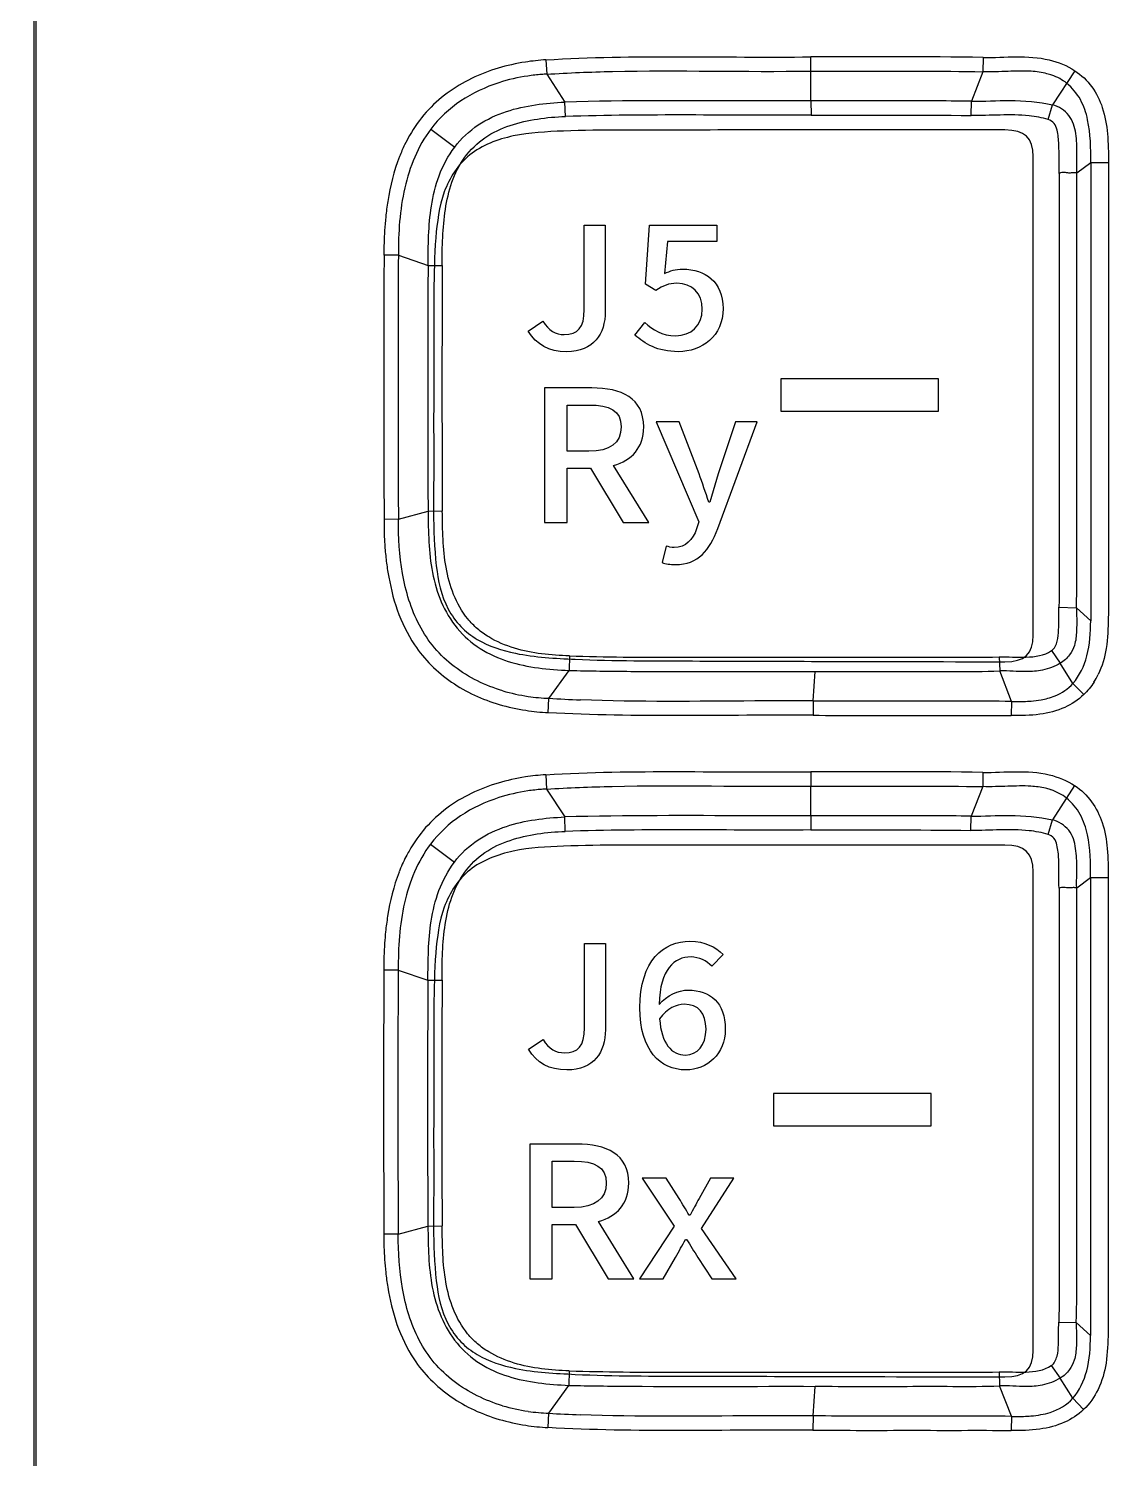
# Model space of a CAD drawing. Header units: millimetres. Extents: x 4086 to 8300, y 123 to 1549.
# Drawn here: x 6981.93 to 7001.1, y 995.59 to 1020.78 of the extents above; entities that cross this region are included whole.
import ezdxf

# ---------------------------------------------------------------- set-up
doc = ezdxf.new("R2010")
doc.units = ezdxf.units.MM
for name, color, linetype in [('00_COMPONENTS', 7, 'Continuous'), ('layer 1', 7, 'Continuous'), ('layer 4', 7, 'Continuous')]:
    doc.layers.add(name, color=color, linetype=linetype)

msp = doc.modelspace()

# ---------------------------------------------------------------- linework, layer by layer
at = {"layer": '00_COMPONENTS', "color": 7, "linetype": 'Continuous'}
msp.add_line((6982.034, 961.612), (6982.034, 1106.465), dxfattribs=at)
at = {"layer": '00_COMPONENTS', "linetype": 'Continuous'}
for p, q in [((6995.715, 1020.029), (6995.714, 1020.28)), ((6991.046, 1020.228), (6991.061, 1019.975)), ((6995.715, 1019.506), (6995.715, 1020.029)), ((6998.748, 1020.27), (6998.744, 1020.019)), ((7000.363, 1020.036), (6999.972, 1019.434)), ((6991.061, 1019.975), (6991.381, 1019.485)), ((6998.744, 1020.018), (6998.54, 1019.498)), ((6991.389, 1019.229), (6991.381, 1019.485)), ((6995.715, 1019.506), (6995.716, 1019.255)), ((6998.536, 1019.247), (6998.54, 1019.498)), ((6999.894, 1019.176), (6999.972, 1019.434)), ((6989.017, 1019.007), (6989.439, 1018.69)), ((7000.399, 1018.237), (7000.644, 1018.42)), ((7000.644, 1018.42), (7000.724, 1018.42)), ((7000.724, 1018.42), (7000.955, 1018.42)), ((6988.447, 1016.786), (6988.195, 1016.787)), ((6988.447, 1016.786), (6988.969, 1016.607)), ((6988.969, 1016.607), (6989.221, 1016.606)), ((6988.448, 1012.133), (6988.97, 1012.277)), ((6988.97, 1012.277), (6989.221, 1012.279)), ((6988.448, 1012.133), (6988.196, 1012.131)), ((7000.083, 1010.583), (7000.391, 1010.574)), ((7000.642, 1010.345), (7000.391, 1010.574)), ((6991.461, 1009.725), (6991.453, 1009.469)), ((6999.033, 1009.707), (6999.04, 1009.46)), ((6999.951, 1009.818), (7000.106, 1009.597)), ((6991.1, 1008.978), (6991.453, 1009.469)), ((6995.754, 1008.932), (6995.789, 1009.452)), ((6999.248, 1008.924), (6999.04, 1009.46)), ((7000.33, 1009.241), (7000.106, 1009.597)), ((7000.519, 1009.043), (7000.33, 1009.241)), ((6991.085, 1008.725), (6991.1, 1008.978)), ((6995.754, 1008.932), (6995.752, 1008.68)), ((6999.248, 1008.924), (6999.244, 1008.674)), ((6995.712, 1007.684), (6995.713, 1007.433)), ((6991.043, 1007.632), (6991.059, 1007.379)), ((6995.713, 1006.91), (6995.713, 1007.433)), ((6998.745, 1007.674), (6998.741, 1007.423)), ((7000.36, 1007.44), (6999.969, 1006.838)), ((6991.059, 1007.379), (6991.378, 1006.889)), ((6998.741, 1007.422), (6998.537, 1006.902)), ((6991.386, 1006.633), (6991.378, 1006.889)), ((6995.713, 1006.91), (6995.713, 1006.659)), ((6998.533, 1006.651), (6998.537, 1006.902)), ((6999.891, 1006.58), (6999.969, 1006.838)), ((6989.014, 1006.411), (6989.436, 1006.094)), ((7000.397, 1005.64), (7000.641, 1005.824)), ((7000.641, 1005.824), (7000.724, 1005.824)), ((7000.724, 1005.824), (7000.952, 1005.824)), ((6988.444, 1004.19), (6988.193, 1004.191)), ((6988.444, 1004.19), (6988.967, 1004.011)), ((6988.967, 1004.011), (6989.218, 1004.01)), ((6988.445, 999.536), (6988.967, 999.681)), ((6988.967, 999.681), (6989.218, 999.682)), ((6988.445, 999.536), (6988.193, 999.535)), ((7000.08, 997.987), (7000.388, 997.978)), ((7000.639, 997.749), (7000.388, 997.978)), ((6991.458, 997.129), (6991.451, 996.873)), ((6999.03, 997.111), (6999.037, 996.864)), ((6999.948, 997.222), (7000.104, 997.001)), ((6991.097, 996.382), (6991.451, 996.873)), ((6995.751, 996.336), (6995.786, 996.856)), ((6999.245, 996.328), (6999.037, 996.864)), ((7000.327, 996.645), (7000.104, 997.001)), ((7000.516, 996.447), (7000.327, 996.645)), ((6991.083, 996.129), (6991.097, 996.382)), ((6995.751, 996.336), (6995.75, 996.084)), ((6999.245, 996.328), (6999.241, 996.078))]:
    msp.add_line(p, q, dxfattribs=at)
for centre, radius, start, end in [((6991.313, 1016.129), 4.108, 93.7215, 98.8031), ((6991.219, 1016.606), 3.373, 94.1967, 98.3757), ((6991.224, 1016.545), 3.434, 92.7078, 94.2059), ((6990.997, 1017.544), 2.713, 150.1089, 154.0579), ((6991.144, 1017.473), 2.876, 154.0638, 158.5515), ((6993.431, 1016.916), 5.235, 171.007, 174.0368), ((6993.757, 1016.882), 5.563, 174.0332, 176.5094), ((6994.237, 1016.855), 6.044, 176.5354, 180.6434), ((7416.809, 1014.534), 428.62, 179.69884, 180.32125), ((7423.764, 1014.55), 435.323, 179.70571, 180.31819), ((7386.154, 1014.453), 397.19, 179.68934, 180.31393), ((7393.048, 1014.472), 403.833, 179.69729, 180.31123), ((6994.095, 1012.084), 5.901, 179.5462, 183.4714), ((6993.63, 1012.058), 5.436, 183.4896, 186.3241), ((6993.304, 1012.022), 5.108, 186.3251, 189.2657), ((6999.588, 1009.97), 1.317, 327.5891, 334.1503), ((6991.198, 1012.187), 3.208, 253.5078, 261.6583), ((6991.238, 1012.451), 3.475, 261.63, 267.7143), ((6992.629, 1034.25), 25.318, 266.5363, 267.7934), ((6991.327, 1012.923), 4.204, 261.3088, 266.7089), ((6991.31, 1003.531), 4.11, 93.7222, 98.7615), ((6991.216, 1004.009), 3.374, 94.1933, 98.3263), ((6991.221, 1003.949), 3.434, 92.7078, 94.2022), ((6999.609, 1006.363), 1.057, 71.4125, 72.3779), ((6991.125, 1004.884), 2.859, 152.8899, 158.7808), ((6990.979, 1004.957), 2.695, 150.4178, 152.8546), ((6993.428, 1004.32), 5.235, 171.007, 174.0342), ((6994.203, 1004.259), 6.013, 176.1261, 180.6508), ((6993.726, 1004.288), 5.535, 174.0268, 176.0887), ((7416.806, 1001.938), 428.62, 179.69884, 180.32125), ((7423.761, 1001.954), 435.323, 179.70571, 180.31819), ((7386.151, 1001.857), 397.19, 179.68934, 180.31393), ((7393.045, 1001.876), 403.833, 179.69729, 180.31123), ((6994.061, 999.488), 5.87, 179.5386, 183.8685), ((6993.601, 999.459), 5.41, 183.8977, 186.3307), ((6993.302, 999.426), 5.109, 186.3276, 189.2629), ((6991.195, 999.592), 3.209, 253.5078, 261.7079), ((6991.236, 999.855), 3.476, 261.6784, 267.7138), ((6992.626, 1021.649), 25.313, 266.5362, 267.7909), ((6991.324, 1000.328), 4.206, 261.3496, 266.709)]:
    msp.add_arc(centre, radius, start, end, dxfattribs=at)
at = {"layer": '00_COMPONENTS', "color": 7, "linetype": 'Continuous'}
msp.add_open_spline([(6896.534, 959.912), (6900.632, 959.912), (6908.829, 959.912), (6921.124, 959.912), (6933.42, 959.912), (6945.715, 959.912), (6958.011, 959.912), (6968.257, 959.912), (6976.454, 959.912), (6982.602, 959.912), (6988.75, 959.912), (6994.896, 959.911), (7001.047, 959.916), (7006.169, 959.924), (7010.262, 959.995), (7013.33, 960.166), (7016.373, 960.607), (7019.316, 961.625), (7021.287, 963.36), (7022.38, 965.093), (7023.177, 966.989), (7023.749, 969.501), (7024.017, 972.564), (7024.091, 975.633), (7024.124, 978.706), (7024.148, 981.781), (7024.163, 985.884), (7024.163, 991.009), (7024.163, 999.205), (7024.163, 1009.448), (7024.163, 1021.743), (7024.163, 1034.038), (7024.163, 1046.334), (7024.163, 1058.629), (7024.163, 1068.871), (7024.163, 1077.069), (7024.163, 1082.195), (7024.148, 1086.298), (7024.123, 1089.37), (7024.091, 1092.442), (7024.016, 1095.513), (7023.749, 1098.58), (7023.065, 1101.589), (7021.682, 1104.381), (7019.314, 1106.445), (7016.387, 1107.468), (7013.342, 1107.911), (7010.265, 1108.082), (7006.166, 1108.153), (7001.045, 1108.16), (6994.897, 1108.165), (6988.75, 1108.164), (6982.602, 1108.165), (6976.454, 1108.165), (6968.257, 1108.165), (6958.011, 1108.165), (6945.715, 1108.165), (6933.42, 1108.165), (6921.124, 1108.165), (6908.829, 1108.165), (6900.632, 1108.165), (6896.534, 1108.165)], degree=3, knots=[0, 0, 0, 0, 0.031258, 0.062515, 0.093773, 0.12503, 0.156288, 0.187546, 0.203174, 0.218804, 0.234431, 0.250064, 0.265681, 0.281339, 0.289127, 0.296905, 0.304752, 0.31255, 0.3203, 0.3242, 0.328112, 0.335929, 0.343723, 0.351535, 0.359344, 0.367155, 0.374992, 0.390635, 0.406242, 0.437497, 0.468755, 0.500012, 0.53127, 0.562527, 0.593784, 0.609382, 0.625053, 0.632872, 0.640675, 0.648485, 0.656303, 0.664103, 0.671927, 0.679731, 0.68745, 0.6952, 0.703045, 0.71088, 0.718683, 0.734311, 0.749937, 0.765568, 0.781197, 0.796825, 0.812455, 0.843712, 0.87497, 0.906227, 0.937485, 0.968742, 1, 1, 1, 1], dxfattribs=at)
at = {"layer": '00_COMPONENTS', "linetype": 'Continuous'}
for points in [[(6991.046, 1020.228), (6992.599, 1020.324), (6994.158, 1020.262), (6995.714, 1020.28)], [(6998.748, 1020.27), (6997.737, 1020.289), (6996.726, 1020.277), (6995.714, 1020.28)], [(6990.684, 1020.188), (6990.522, 1020.163), (6990.362, 1020.128), (6990.205, 1020.081)], [(6999.911, 1020.227), (7000.07, 1020.189), (7000.227, 1020.127), (7000.363, 1020.036)], [(6990.727, 1019.943), (6990.554, 1019.917), (6990.383, 1019.878), (6990.216, 1019.824)], [(7000.219, 1019.815), (7000.143, 1019.877), (7000.053, 1019.924), (6999.96, 1019.957)], [(6995.716, 1019.255), (6994.274, 1019.245), (6992.831, 1019.277), (6991.389, 1019.229)], [(7000.847, 1019.386), (7000.896, 1019.237), (7000.923, 1019.082), (7000.937, 1018.926)], [(6995.716, 1019.255), (6996.656, 1019.252), (6997.596, 1019.261), (6998.536, 1019.247)], [(7000.937, 1018.926), (7000.953, 1018.758), (7000.955, 1018.589), (7000.955, 1018.42)], [(6988.467, 1018.525), (6988.367, 1018.271), (6988.302, 1018.003), (6988.26, 1017.734)], [(7000.914, 1009.858), (7000.889, 1009.699), (7000.844, 1009.541), (7000.774, 1009.396)], [(7000.701, 1009.264), (7000.649, 1009.183), (7000.588, 1009.108), (7000.519, 1009.043)], [(6999.592, 1008.93), (6999.651, 1008.935), (6999.709, 1008.942), (6999.768, 1008.953)], [(6999.768, 1008.953), (6999.807, 1008.96), (6999.847, 1008.969), (6999.886, 1008.979)], [(7000.519, 1009.043), (7000.423, 1008.949), (7000.306, 1008.874), (7000.184, 1008.819)], [(6990.224, 1008.87), (6990.377, 1008.825), (6990.534, 1008.791), (6990.691, 1008.767)], [(6995.752, 1008.68), (6994.197, 1008.691), (6992.639, 1008.637), (6991.085, 1008.725)], [(6999.747, 1008.698), (6999.581, 1008.675), (6999.412, 1008.672), (6999.244, 1008.674)], [(7000.184, 1008.819), (7000.046, 1008.757), (6999.897, 1008.718), (6999.747, 1008.698)], [(6991.043, 1007.632), (6992.596, 1007.728), (6994.155, 1007.666), (6995.712, 1007.684)], [(6998.745, 1007.674), (6997.734, 1007.693), (6996.723, 1007.681), (6995.712, 1007.684)], [(6990.684, 1007.593), (6990.521, 1007.568), (6990.36, 1007.532), (6990.202, 1007.485)], [(6999.909, 1007.631), (7000.068, 1007.593), (7000.224, 1007.531), (7000.36, 1007.44)], [(6990.727, 1007.347), (6990.553, 1007.322), (6990.381, 1007.282), (6990.214, 1007.228)], [(7000.217, 1007.219), (7000.137, 1007.283), (7000.043, 1007.332), (6999.946, 1007.365)], [(6995.713, 1006.659), (6994.271, 1006.649), (6992.828, 1006.681), (6991.386, 1006.633)], [(7000.844, 1006.79), (7000.893, 1006.641), (7000.92, 1006.486), (7000.934, 1006.33)], [(6995.713, 1006.659), (6996.653, 1006.656), (6997.593, 1006.665), (6998.533, 1006.651)], [(7000.934, 1006.33), (7000.95, 1006.162), (7000.952, 1005.993), (7000.952, 1005.824)], [(6988.46, 1005.918), (6988.363, 1005.668), (6988.299, 1005.404), (6988.257, 1005.138)], [(7000.912, 997.267), (7000.887, 997.107), (7000.843, 996.947), (7000.772, 996.801)], [(7000.772, 996.801), (7000.708, 996.67), (7000.622, 996.546), (7000.516, 996.447)], [(6999.589, 996.334), (6999.648, 996.339), (6999.707, 996.346), (6999.765, 996.357)], [(7000.516, 996.447), (7000.42, 996.353), (7000.304, 996.278), (7000.181, 996.223)], [(6990.221, 996.274), (6990.375, 996.229), (6990.533, 996.195), (6990.691, 996.17)], [(6995.75, 996.084), (6994.194, 996.095), (6992.636, 996.041), (6991.083, 996.129)], [(6999.744, 996.102), (6999.578, 996.079), (6999.409, 996.076), (6999.241, 996.078)], [(7000.181, 996.223), (7000.043, 996.161), (6999.894, 996.122), (6999.744, 996.102)]]:
    msp.add_open_spline(points, degree=3, dxfattribs=at)
for points, knots in [([(6998.748, 1020.27), (6998.943, 1020.266), (6999.33, 1020.294), (6999.723, 1020.272), (6999.911, 1020.227)], [0, 0, 0, 0, 0.500584, 1, 1, 1, 1]), ([(6990.205, 1020.081), (6989.886, 1019.986), (6989.422, 1019.766), (6988.924, 1019.316), (6988.728, 1019.041), (6988.645, 1018.896)], [0, 0, 0, 0, 0.499025, 0.749597, 1, 1, 1, 1]), ([(6991.061, 1019.975), (6991.446, 1020), (6992.997, 1020.059), (6994.549, 1020.014), (6995.715, 1020.029)], [0, 0, 0, 0, 0.248447, 1, 1, 1, 1]), ([(6995.715, 1020.029), (6995.969, 1020.028), (6996.978, 1020.028), (6997.987, 1020.033), (6998.744, 1020.019)], [0, 0, 0, 0, 0.25072, 1, 1, 1, 1]), ([(6999.592, 1020.026), (6999.458, 1020.034), (6999.174, 1020.024), (6998.892, 1020.014), (6998.744, 1020.019)], [0, 0, 0, 0, 0.476562, 1, 1, 1, 1]), ([(7000.363, 1020.036), (7000.478, 1019.961), (7000.682, 1019.767), (7000.804, 1019.516), (7000.847, 1019.386)], [0, 0, 0, 0, 0.49985, 1, 1, 1, 1]), ([(6990.216, 1019.824), (6989.981, 1019.748), (6989.531, 1019.538), (6989.163, 1019.2), (6989.017, 1019.007)], [0, 0, 0, 0, 0.505578, 1, 1, 1, 1]), ([(6999.96, 1019.957), (6999.931, 1019.967), (6999.811, 1020.003), (6999.687, 1020.02), (6999.592, 1020.026)], [0, 0, 0, 0, 0.242868, 1, 1, 1, 1]), ([(7000.644, 1018.42), (7000.645, 1018.671), (7000.641, 1019.053), (7000.483, 1019.537), (7000.317, 1019.736), (7000.219, 1019.815)], [0, 0, 0, 0, 0.500218, 0.750503, 1, 1, 1, 1]), ([(6989.439, 1018.69), (6989.552, 1018.842), (6989.834, 1019.102), (6990.496, 1019.407), (6991.034, 1019.467), (6991.381, 1019.485)], [0, 0, 0, 0, 0.263502, 0.518565, 1, 1, 1, 1]), ([(6995.715, 1019.506), (6995.356, 1019.504), (6993.911, 1019.505), (6992.465, 1019.514), (6991.381, 1019.485)], [0, 0, 0, 0, 0.249076, 1, 1, 1, 1]), ([(6998.54, 1019.498), (6998.304, 1019.501), (6997.362, 1019.51), (6996.421, 1019.504), (6995.715, 1019.506)], [0, 0, 0, 0, 0.250625, 1, 1, 1, 1]), ([(6999.894, 1019.176), (6999.785, 1019.209), (6999.334, 1019.291), (6998.877, 1019.241), (6998.536, 1019.247)], [0, 0, 0, 0, 0.249366, 1, 1, 1, 1]), ([(6998.54, 1019.498), (6998.766, 1019.497), (6999.243, 1019.528), (6999.725, 1019.489), (6999.972, 1019.434)], [0, 0, 0, 0, 0.472731, 1, 1, 1, 1]), ([(7000.399, 1018.237), (7000.396, 1018.352), (7000.404, 1018.583), (7000.396, 1018.872), (7000.348, 1019.099), (7000.266, 1019.255), (7000.134, 1019.371), (7000.028, 1019.422), (6999.972, 1019.434)], [0, 0, 0, 0, 0.250454, 0.500706, 0.625832, 0.750442, 0.875014, 1, 1, 1, 1]), ([(6989.221, 1016.606), (6989.217, 1016.77), (6989.223, 1017.1), (6989.265, 1017.593), (6989.372, 1018.078), (6989.595, 1018.527), (6989.957, 1018.879), (6990.412, 1019.089), (6990.896, 1019.196), (6991.225, 1019.225), (6991.389, 1019.229)], [0, 0, 0, 0, 0.124958, 0.250014, 0.375073, 0.500065, 0.625051, 0.750069, 0.875036, 1, 1, 1, 1]), ([(7000.089, 1018.228), (7000.085, 1018.312), (7000.085, 1018.483), (7000.086, 1018.695), (7000.073, 1018.866), (7000.053, 1018.991), (7000.012, 1019.116), (6999.934, 1019.164), (6999.894, 1019.176)], [0, 0, 0, 0, 0.250718, 0.501526, 0.626867, 0.752196, 0.87701, 1, 1, 1, 1]), ([(6989.017, 1019.007), (6988.79, 1018.705), (6988.491, 1017.96), (6988.447, 1017.183), (6988.447, 1016.786)], [0, 0, 0, 0, 0.487421, 1, 1, 1, 1]), ([(6988.969, 1016.607), (6988.974, 1016.955), (6988.975, 1017.491), (6989.145, 1018.199), (6989.324, 1018.537), (6989.439, 1018.69)], [0, 0, 0, 0, 0.480767, 0.735916, 1, 1, 1, 1]), ([(7000.644, 1018.42), (7000.644, 1017.073), (7000.643, 1015.051), (7000.645, 1012.693), (7000.642, 1011.349), (7000.646, 1010.678), (7000.643, 1010.345)], [0, 0, 0, 0, 0.500658, 0.750965, 0.876089, 1, 1, 1, 1]), ([(7000.955, 1018.42), (7000.955, 1017.707), (7000.955, 1016.636), (7000.955, 1015.209), (7000.955, 1014.139), (7000.955, 1013.068), (7000.955, 1011.999), (7000.956, 1011.108), (7000.955, 1010.395), (7000.943, 1010.036), (7000.914, 1009.858)], [0, 0, 0, 0, 0.250008, 0.375011, 0.500015, 0.625016, 0.750007, 0.874752, 0.937005, 1, 1, 1, 1]), ([(7000.089, 1018.228), (7000.089, 1017.591), (7000.089, 1016.318), (7000.089, 1014.727), (7000.088, 1013.454), (7000.09, 1012.499), (7000.086, 1011.542), (7000.092, 1010.903), (7000.083, 1010.583)], [0, 0, 0, 0, 0.249789, 0.499569, 0.62448, 0.749392, 0.87438, 1, 1, 1, 1]), ([(7000.399, 1018.237), (7000.378, 1018.236), (7000.332, 1018.243), (7000.257, 1018.226), (7000.176, 1018.25), (7000.115, 1018.242), (7000.089, 1018.228)], [0, 0, 0, 0, 0.203878, 0.447418, 0.716781, 1, 1, 1, 1]), ([(7000.39, 1010.574), (7000.404, 1010.897), (7000.396, 1011.54), (7000.401, 1012.501), (7000.4, 1013.457), (7000.4, 1014.732), (7000.4, 1016.325), (7000.4, 1017.599), (7000.4, 1018.237)], [0, 0, 0, 0, 0.126712, 0.251517, 0.376294, 0.501034, 0.75052, 1, 1, 1, 1]), ([(6988.97, 1012.277), (6988.975, 1011.916), (6988.982, 1011.369), (6989.182, 1010.669), (6989.461, 1010.194), (6989.876, 1009.831), (6990.545, 1009.536), (6991.093, 1009.486), (6991.453, 1009.469)], [0, 0, 0, 0, 0.249901, 0.375058, 0.500182, 0.625207, 0.750409, 1, 1, 1, 1]), ([(6991.461, 1009.725), (6991.297, 1009.731), (6990.97, 1009.752), (6990.486, 1009.846), (6990.105, 1010.006), (6989.837, 1010.197), (6989.607, 1010.435), (6989.4, 1010.8), (6989.233, 1011.446), (6989.224, 1011.947), (6989.221, 1012.279)], [0, 0, 0, 0, 0.124404, 0.248598, 0.372835, 0.434753, 0.497075, 0.622493, 0.748399, 1, 1, 1, 1]), ([(6990.287, 1009.11), (6989.982, 1009.201), (6989.538, 1009.415), (6989.069, 1009.856), (6988.715, 1010.394), (6988.483, 1011.174), (6988.448, 1011.813), (6988.448, 1012.133)], [0, 0, 0, 0, 0.249591, 0.374907, 0.500149, 0.749951, 1, 1, 1, 1]), ([(6988.263, 1011.199), (6988.3, 1010.974), (6988.404, 1010.527), (6988.605, 1010.111), (6988.732, 1009.921)], [0, 0, 0, 0, 0.499867, 1, 1, 1, 1]), ([(6999.951, 1009.818), (7000.006, 1009.853), (7000.066, 1009.988), (7000.084, 1010.248), (7000.079, 1010.45), (7000.083, 1010.583)], [0, 0, 0, 0, 0.24563, 0.496962, 1, 1, 1, 1]), ([(7000.391, 1010.574), (7000.389, 1010.51), (7000.399, 1010.374), (7000.394, 1010.154), (7000.377, 1009.93), (7000.272, 1009.731), (7000.172, 1009.631), (7000.106, 1009.597)], [0, 0, 0, 0, 0.177928, 0.379287, 0.619591, 0.792843, 1, 1, 1, 1]), ([(7000.33, 1009.241), (7000.45, 1009.376), (7000.618, 1009.746), (7000.64, 1010.137), (7000.642, 1010.345)], [0, 0, 0, 0, 0.465646, 1, 1, 1, 1]), ([(6988.732, 1009.921), (6988.903, 1009.664), (6989.355, 1009.218), (6989.927, 1008.958), (6990.224, 1008.87)], [0, 0, 0, 0, 0.499605, 1, 1, 1, 1]), ([(6991.461, 1009.725), (6992.092, 1009.706), (6993.355, 1009.696), (6994.932, 1009.707), (6996.194, 1009.702), (6997.14, 1009.701), (6998.086, 1009.705), (6998.717, 1009.699), (6999.033, 1009.707)], [0, 0, 0, 0, 0.250078, 0.500171, 0.625107, 0.749915, 0.87476, 1, 1, 1, 1]), ([(6999.033, 1009.707), (6999.189, 1009.712), (6999.493, 1009.688), (6999.825, 1009.73), (6999.951, 1009.818)], [0, 0, 0, 0, 0.503424, 1, 1, 1, 1]), ([(6991.453, 1009.469), (6991.816, 1009.461), (6993.261, 1009.442), (6994.706, 1009.455), (6995.789, 1009.452)], [0, 0, 0, 0, 0.250782, 1, 1, 1, 1]), ([(6995.789, 1009.453), (6996.059, 1009.452), (6996.6, 1009.451), (6997.41, 1009.452), (6998.223, 1009.453), (6998.766, 1009.449), (6999.04, 1009.461)], [0, 0, 0, 0, 0.249399, 0.49866, 0.747759, 1, 1, 1, 1]), ([(7000.106, 1009.597), (7000.01, 1009.539), (6999.811, 1009.462), (6999.446, 1009.439), (6999.196, 1009.464), (6999.04, 1009.46)], [0, 0, 0, 0, 0.309637, 0.570341, 1, 1, 1, 1]), ([(6999.886, 1008.979), (6999.929, 1008.991), (7000.093, 1009.045), (7000.246, 1009.144), (7000.33, 1009.241)], [0, 0, 0, 0, 0.262335, 1, 1, 1, 1]), ([(6995.754, 1008.932), (6995.411, 1008.934), (6994.045, 1008.932), (6992.677, 1008.911), (6991.655, 1008.951)], [0, 0, 0, 0, 0.251208, 1, 1, 1, 1]), ([(6999.248, 1008.923), (6998.955, 1008.93), (6998.371, 1008.926), (6997.207, 1008.929), (6996.335, 1008.926), (6995.754, 1008.931)], [0, 0, 0, 0, 0.251387, 0.501241, 1, 1, 1, 1]), ([(6999.248, 1008.924), (6999.277, 1008.923), (6999.392, 1008.921), (6999.506, 1008.923), (6999.592, 1008.93)], [0, 0, 0, 0, 0.255355, 1, 1, 1, 1]), ([(6995.752, 1008.68), (6996.334, 1008.675), (6997.206, 1008.678), (6998.37, 1008.676), (6998.953, 1008.678), (6999.244, 1008.674)], [0, 0, 0, 0, 0.49954, 0.749537, 1, 1, 1, 1]), ([(6998.745, 1007.674), (6998.94, 1007.67), (6999.327, 1007.698), (6999.72, 1007.676), (6999.909, 1007.631)], [0, 0, 0, 0, 0.500584, 1, 1, 1, 1]), ([(6990.202, 1007.485), (6989.881, 1007.389), (6989.413, 1007.167), (6988.913, 1006.712), (6988.718, 1006.434), (6988.635, 1006.287)], [0, 0, 0, 0, 0.499011, 0.749579, 1, 1, 1, 1]), ([(6991.059, 1007.379), (6991.443, 1007.404), (6992.994, 1007.463), (6994.547, 1007.418), (6995.713, 1007.433)], [0, 0, 0, 0, 0.248447, 1, 1, 1, 1]), ([(6995.713, 1007.433), (6995.966, 1007.432), (6996.975, 1007.432), (6997.985, 1007.437), (6998.741, 1007.423)], [0, 0, 0, 0, 0.25072, 1, 1, 1, 1]), ([(6999.589, 1007.43), (6999.455, 1007.438), (6999.171, 1007.428), (6998.889, 1007.418), (6998.741, 1007.423)], [0, 0, 0, 0, 0.476562, 1, 1, 1, 1]), ([(7000.36, 1007.44), (7000.475, 1007.365), (7000.679, 1007.171), (7000.801, 1006.92), (7000.844, 1006.79)], [0, 0, 0, 0, 0.49985, 1, 1, 1, 1]), ([(6990.214, 1007.228), (6989.978, 1007.152), (6989.528, 1006.942), (6989.16, 1006.604), (6989.014, 1006.411)], [0, 0, 0, 0, 0.505578, 1, 1, 1, 1]), ([(6999.929, 1007.37), (6999.902, 1007.379), (6999.791, 1007.409), (6999.676, 1007.424), (6999.589, 1007.43)], [0, 0, 0, 0, 0.243301, 1, 1, 1, 1]), ([(7000.641, 1005.824), (7000.642, 1006.075), (7000.638, 1006.457), (7000.48, 1006.941), (7000.314, 1007.14), (7000.217, 1007.219)], [0, 0, 0, 0, 0.500218, 0.750503, 1, 1, 1, 1]), ([(6989.436, 1006.094), (6989.549, 1006.246), (6989.831, 1006.506), (6990.494, 1006.811), (6991.031, 1006.871), (6991.378, 1006.889)], [0, 0, 0, 0, 0.263502, 0.518565, 1, 1, 1, 1]), ([(6995.713, 1006.91), (6995.353, 1006.908), (6993.908, 1006.909), (6992.462, 1006.918), (6991.378, 1006.889)], [0, 0, 0, 0, 0.249076, 1, 1, 1, 1]), ([(6998.537, 1006.902), (6998.301, 1006.905), (6997.359, 1006.914), (6996.418, 1006.908), (6995.713, 1006.91)], [0, 0, 0, 0, 0.250625, 1, 1, 1, 1]), ([(6999.891, 1006.58), (6999.783, 1006.613), (6999.332, 1006.695), (6998.874, 1006.645), (6998.533, 1006.651)], [0, 0, 0, 0, 0.249366, 1, 1, 1, 1]), ([(6998.537, 1006.902), (6998.763, 1006.901), (6999.24, 1006.932), (6999.722, 1006.893), (6999.969, 1006.838)], [0, 0, 0, 0, 0.472731, 1, 1, 1, 1]), ([(7000.396, 1005.641), (7000.393, 1005.756), (7000.401, 1005.987), (7000.393, 1006.276), (7000.345, 1006.503), (7000.263, 1006.659), (7000.131, 1006.775), (7000.025, 1006.826), (6999.969, 1006.838)], [0, 0, 0, 0, 0.250454, 0.500706, 0.625832, 0.750442, 0.875014, 1, 1, 1, 1]), ([(6989.218, 1004.01), (6989.214, 1004.174), (6989.22, 1004.504), (6989.262, 1004.997), (6989.369, 1005.482), (6989.592, 1005.931), (6989.954, 1006.283), (6990.409, 1006.492), (6990.893, 1006.6), (6991.222, 1006.629), (6991.386, 1006.633)], [0, 0, 0, 0, 0.124958, 0.250014, 0.375073, 0.500065, 0.625051, 0.750069, 0.875036, 1, 1, 1, 1]), ([(7000.086, 1005.631), (7000.082, 1005.716), (7000.082, 1005.887), (7000.083, 1006.099), (7000.071, 1006.27), (7000.05, 1006.395), (7000.009, 1006.52), (6999.931, 1006.568), (6999.891, 1006.58)], [0, 0, 0, 0, 0.250718, 0.501526, 0.626867, 0.752196, 0.87701, 1, 1, 1, 1]), ([(6989.014, 1006.411), (6988.787, 1006.109), (6988.488, 1005.364), (6988.444, 1004.587), (6988.444, 1004.19)], [0, 0, 0, 0, 0.487421, 1, 1, 1, 1]), ([(6988.967, 1004.011), (6988.971, 1004.359), (6988.972, 1004.895), (6989.142, 1005.603), (6989.321, 1005.941), (6989.436, 1006.094)], [0, 0, 0, 0, 0.480767, 0.735916, 1, 1, 1, 1]), ([(7000.641, 1005.824), (7000.641, 1004.477), (7000.64, 1002.455), (7000.642, 1000.097), (7000.639, 998.753), (7000.643, 998.082), (7000.64, 997.749)], [0, 0, 0, 0, 0.500658, 0.750965, 0.876089, 1, 1, 1, 1]), ([(7000.952, 1005.824), (7000.952, 1005.111), (7000.952, 1004.041), (7000.952, 1002.615), (7000.952, 1001.545), (7000.952, 1000.475), (7000.952, 999.406), (7000.953, 998.516), (7000.952, 997.803), (7000.94, 997.444), (7000.912, 997.267)], [0, 0, 0, 0, 0.250009, 0.375013, 0.500017, 0.625018, 0.750009, 0.874756, 0.93701, 1, 1, 1, 1]), ([(7000.086, 1005.631), (7000.086, 1004.995), (7000.086, 1003.722), (7000.086, 1002.131), (7000.086, 1000.858), (7000.087, 999.903), (7000.083, 998.946), (7000.09, 998.307), (7000.08, 997.987)], [0, 0, 0, 0, 0.249789, 0.499569, 0.62448, 0.749392, 0.87438, 1, 1, 1, 1]), ([(7000.397, 1005.641), (7000.375, 1005.64), (7000.329, 1005.647), (7000.254, 1005.63), (7000.173, 1005.654), (7000.112, 1005.645), (7000.086, 1005.631)], [0, 0, 0, 0, 0.203878, 0.447418, 0.716781, 1, 1, 1, 1]), ([(7000.387, 997.978), (7000.401, 998.301), (7000.394, 998.944), (7000.398, 999.905), (7000.397, 1000.861), (7000.397, 1002.136), (7000.397, 1003.729), (7000.397, 1005.003), (7000.397, 1005.641)], [0, 0, 0, 0, 0.126712, 0.251517, 0.376294, 0.501034, 0.75052, 1, 1, 1, 1]), ([(6988.967, 999.681), (6988.972, 999.32), (6988.979, 998.773), (6989.179, 998.073), (6989.458, 997.598), (6989.873, 997.235), (6990.542, 996.94), (6991.09, 996.89), (6991.451, 996.873)], [0, 0, 0, 0, 0.249901, 0.375058, 0.500182, 0.625207, 0.750409, 1, 1, 1, 1]), ([(6991.458, 997.129), (6991.294, 997.135), (6990.967, 997.156), (6990.483, 997.25), (6990.102, 997.41), (6989.834, 997.601), (6989.604, 997.839), (6989.397, 998.204), (6989.23, 998.85), (6989.221, 999.351), (6989.218, 999.682)], [0, 0, 0, 0, 0.124404, 0.248598, 0.372835, 0.434753, 0.497075, 0.622493, 0.748399, 1, 1, 1, 1]), ([(6990.284, 996.514), (6989.979, 996.605), (6989.535, 996.819), (6989.066, 997.26), (6988.712, 997.798), (6988.481, 998.577), (6988.446, 999.217), (6988.445, 999.536)], [0, 0, 0, 0, 0.249592, 0.374907, 0.500149, 0.749951, 1, 1, 1, 1]), ([(6988.26, 998.604), (6988.296, 998.381), (6988.399, 997.939), (6988.596, 997.527), (6988.72, 997.338)], [0, 0, 0, 0, 0.499863, 1, 1, 1, 1]), ([(6999.948, 997.222), (7000.003, 997.257), (7000.063, 997.392), (7000.081, 997.652), (7000.076, 997.854), (7000.08, 997.987)], [0, 0, 0, 0, 0.24563, 0.496962, 1, 1, 1, 1]), ([(7000.388, 997.978), (7000.386, 997.914), (7000.396, 997.778), (7000.391, 997.558), (7000.374, 997.334), (7000.269, 997.135), (7000.169, 997.035), (7000.104, 997.001)], [0, 0, 0, 0, 0.177928, 0.379287, 0.619591, 0.792843, 1, 1, 1, 1]), ([(7000.327, 996.645), (7000.447, 996.78), (7000.616, 997.15), (7000.637, 997.541), (7000.639, 997.749)], [0, 0, 0, 0, 0.465646, 1, 1, 1, 1]), ([(6988.72, 997.338), (6988.891, 997.078), (6989.345, 996.625), (6989.922, 996.363), (6990.221, 996.274)], [0, 0, 0, 0, 0.499589, 1, 1, 1, 1]), ([(6991.458, 997.129), (6992.089, 997.11), (6993.352, 997.1), (6994.929, 997.111), (6996.191, 997.106), (6997.137, 997.105), (6998.083, 997.109), (6998.714, 997.103), (6999.03, 997.111)], [0, 0, 0, 0, 0.250078, 0.500171, 0.625107, 0.749915, 0.87476, 1, 1, 1, 1]), ([(6999.03, 997.111), (6999.187, 997.116), (6999.49, 997.092), (6999.822, 997.134), (6999.948, 997.222)], [0, 0, 0, 0, 0.503424, 1, 1, 1, 1]), ([(6991.451, 996.873), (6991.813, 996.865), (6993.258, 996.846), (6994.703, 996.859), (6995.786, 996.856)], [0, 0, 0, 0, 0.250782, 1, 1, 1, 1]), ([(6995.786, 996.857), (6996.056, 996.856), (6996.597, 996.855), (6997.407, 996.856), (6998.22, 996.857), (6998.764, 996.853), (6999.037, 996.865)], [0, 0, 0, 0, 0.249399, 0.49866, 0.747759, 1, 1, 1, 1]), ([(7000.104, 997.001), (7000.007, 996.943), (6999.809, 996.866), (6999.443, 996.843), (6999.193, 996.868), (6999.037, 996.864)], [0, 0, 0, 0, 0.309637, 0.570341, 1, 1, 1, 1]), ([(6999.765, 996.357), (6999.821, 996.367), (7000.027, 996.416), (7000.225, 996.527), (7000.327, 996.645)], [0, 0, 0, 0, 0.266258, 1, 1, 1, 1]), ([(6995.751, 996.336), (6995.408, 996.338), (6994.041, 996.336), (6992.673, 996.315), (6991.651, 996.355)], [0, 0, 0, 0, 0.251208, 1, 1, 1, 1]), ([(6999.245, 996.327), (6998.952, 996.334), (6998.368, 996.33), (6997.204, 996.333), (6996.332, 996.33), (6995.751, 996.335)], [0, 0, 0, 0, 0.251387, 0.501241, 1, 1, 1, 1]), ([(6999.245, 996.328), (6999.274, 996.327), (6999.389, 996.325), (6999.504, 996.327), (6999.589, 996.334)], [0, 0, 0, 0, 0.255355, 1, 1, 1, 1]), ([(6995.75, 996.084), (6996.331, 996.079), (6997.203, 996.082), (6998.367, 996.08), (6998.95, 996.082), (6999.241, 996.078)], [0, 0, 0, 0, 0.49954, 0.749537, 1, 1, 1, 1])]:
    msp.add_open_spline(points, degree=3, knots=knots, dxfattribs=at)
at = {"layer": 'layer 1', "color": 49}
msp.add_open_spline([(6982.065, 1106.132), (6982.065, 1106.132), (6982.065, 961.632), (6982.065, 961.632), (6982.065, 961.632), (6982.065, 961.632), (6988.219, 961.632), (6988.219, 961.632), (6988.219, 961.632), (6992.808, 961.632), (6997.396, 961.631), (7001.985, 961.639), (7001.985, 961.639), (7004.264, 961.643), (7006.542, 961.649), (7008.82, 961.697), (7008.82, 961.697), (7010.628, 961.736), (7012.443, 961.801), (7014.235, 962.06), (7014.235, 962.06), (7015.941, 962.307), (7017.943, 962.825), (7019.258, 963.998), (7019.258, 963.998), (7020.536, 965.138), (7021.24, 966.945), (7021.601, 968.579), (7021.601, 968.579), (7021.878, 969.83), (7021.993, 971.113), (7022.07, 972.39), (7022.07, 972.39), (7022.209, 974.696), (7022.224, 977.008), (7022.235, 979.319), (7022.235, 979.319), (7022.26, 984.39), (7022.265, 989.461), (7022.265, 994.533), (7022.265, 994.533), (7022.265, 994.533), (7022.265, 1073.231), (7022.265, 1073.231), (7022.265, 1073.231), (7022.265, 1078.303), (7022.26, 1083.374), (7022.235, 1088.445), (7022.235, 1088.445), (7022.224, 1090.756), (7022.209, 1093.068), (7022.07, 1095.374), (7022.07, 1095.374), (7021.993, 1096.651), (7021.878, 1097.934), (7021.601, 1099.185), (7021.601, 1099.185), (7021.24, 1100.819), (7020.536, 1102.626), (7019.258, 1103.766), (7019.258, 1103.766), (7017.943, 1104.939), (7015.941, 1105.457), (7014.235, 1105.704), (7014.235, 1105.704), (7013.342, 1105.833), (7012.441, 1105.906), (7011.541, 1105.96), (7011.541, 1105.96), (7009.183, 1106.101), (7006.819, 1106.111), (7004.458, 1106.118), (7004.458, 1106.118), (6999.045, 1106.133), (6993.632, 1106.132), (6988.219, 1106.132), (6988.219, 1106.132), (6988.219, 1106.132), (6982.065, 1106.132), (6982.065, 1106.132)], degree=3, knots=[0, 0, 0, 0, 0.047619, 0.047619, 0.047619, 0.047619, 0.095238, 0.095238, 0.095238, 0.095238, 0.142857, 0.142857, 0.142857, 0.142857, 0.190476, 0.190476, 0.190476, 0.190476, 0.238095, 0.238095, 0.238095, 0.238095, 0.285714, 0.285714, 0.285714, 0.285714, 0.333333, 0.333333, 0.333333, 0.333333, 0.380952, 0.380952, 0.380952, 0.380952, 0.428571, 0.428571, 0.428571, 0.428571, 0.47619, 0.47619, 0.47619, 0.47619, 0.52381, 0.52381, 0.52381, 0.52381, 0.571429, 0.571429, 0.571429, 0.571429, 0.619048, 0.619048, 0.619048, 0.619048, 0.666667, 0.666667, 0.666667, 0.666667, 0.714286, 0.714286, 0.714286, 0.714286, 0.761905, 0.761905, 0.761905, 0.761905, 0.809524, 0.809524, 0.809524, 0.809524, 0.857143, 0.857143, 0.857143, 0.857143, 0.904762, 0.904762, 0.904762, 0.904762, 1, 1, 1, 1], dxfattribs=at)
at = {"layer": 'layer 4'}
for points, knots in [([(6989.106, 1017.093), (6989.131, 1017.366), (6989.161, 1017.64), (6989.256, 1017.9), (6989.256, 1017.9), (6989.346, 1018.148), (6989.496, 1018.383), (6989.705, 1018.552), (6989.705, 1018.552), (6989.918, 1018.724), (6990.194, 1018.827), (6990.472, 1018.886), (6990.472, 1018.886), (6990.763, 1018.947), (6991.057, 1018.96), (6991.357, 1018.974), (6991.357, 1018.974), (6992.044, 1018.999), (6992.732, 1018.989), (6993.42, 1018.991), (6993.42, 1018.991), (6994.812, 1018.993), (6996.204, 1018.993), (6997.596, 1018.993), (6997.596, 1018.993), (6998.174, 1018.993), (6998.552, 1018.992), (6999.13, 1018.992), (6999.13, 1018.992), (6999.483, 1018.992), (6999.629, 1018.854), (6999.629, 1018.523), (6999.629, 1018.523), (6999.629, 1015.712), (6999.629, 1012.901), (6999.629, 1010.09), (6999.629, 1010.09), (6999.629, 1009.759), (6999.482, 1009.621), (6999.128, 1009.622), (6999.128, 1009.622), (6997.928, 1009.624), (6996.927, 1009.627), (6995.727, 1009.63), (6995.727, 1009.63), (6995.026, 1009.632), (6994.326, 1009.635), (6993.626, 1009.636), (6993.626, 1009.636), (6992.937, 1009.637), (6992.249, 1009.636), (6991.562, 1009.667), (6991.562, 1009.667), (6991.21, 1009.684), (6990.856, 1009.7), (6990.511, 1009.772), (6990.511, 1009.772), (6990.275, 1009.82), (6990.043, 1009.895), (6989.837, 1010.016), (6989.837, 1010.016), (6989.731, 1010.078), (6989.633, 1010.154), (6989.549, 1010.241), (6989.549, 1010.241), (6989.459, 1010.334), (6989.385, 1010.44), (6989.325, 1010.552), (6989.325, 1010.552), (6989.201, 1010.788), (6989.145, 1011.052), (6989.115, 1011.312), (6989.115, 1011.312), (6989.044, 1011.946), (6989.073, 1012.584), (6989.07, 1013.219), (6989.07, 1013.219), (6989.067, 1013.871), (6989.07, 1014.523), (6989.071, 1015.175), (6989.071, 1015.175), (6989.073, 1015.815), (6989.06, 1016.455), (6989.106, 1017.093)], [0, 0, 0, 0, 0.045455, 0.045455, 0.045455, 0.045455, 0.090909, 0.090909, 0.090909, 0.090909, 0.136364, 0.136364, 0.136364, 0.136364, 0.181818, 0.181818, 0.181818, 0.181818, 0.227273, 0.227273, 0.227273, 0.227273, 0.272727, 0.272727, 0.272727, 0.272727, 0.318182, 0.318182, 0.318182, 0.318182, 0.363636, 0.363636, 0.363636, 0.363636, 0.409091, 0.409091, 0.409091, 0.409091, 0.454545, 0.454545, 0.454545, 0.454545, 0.5, 0.5, 0.5, 0.5, 0.545455, 0.545455, 0.545455, 0.545455, 0.590909, 0.590909, 0.590909, 0.590909, 0.636364, 0.636364, 0.636364, 0.636364, 0.681818, 0.681818, 0.681818, 0.681818, 0.727273, 0.727273, 0.727273, 0.727273, 0.772727, 0.772727, 0.772727, 0.772727, 0.818182, 0.818182, 0.818182, 0.818182, 0.863636, 0.863636, 0.863636, 0.863636, 0.909091, 0.909091, 0.909091, 0.909091, 1, 1, 1, 1]), ([(6991.411, 1015.086), (6991.887, 1015.086), (6992.091, 1015.401), (6992.091, 1015.794), (6992.091, 1015.794), (6992.091, 1015.794), (6992.091, 1017.314), (6992.091, 1017.314), (6992.091, 1017.314), (6992.091, 1017.314), (6991.722, 1017.314), (6991.722, 1017.314), (6991.722, 1017.314), (6991.722, 1017.314), (6991.722, 1015.827), (6991.722, 1015.827), (6991.722, 1015.827), (6991.722, 1015.505), (6991.605, 1015.386), (6991.37, 1015.386), (6991.37, 1015.386), (6991.218, 1015.386), (6991.091, 1015.455), (6990.992, 1015.624), (6990.992, 1015.624), (6990.992, 1015.624), (6990.735, 1015.449), (6990.735, 1015.449), (6990.735, 1015.449), (6990.881, 1015.208), (6991.097, 1015.086), (6991.411, 1015.086)], [0, 0, 0, 0, 0.111111, 0.111111, 0.111111, 0.111111, 0.222222, 0.222222, 0.222222, 0.222222, 0.333333, 0.333333, 0.333333, 0.333333, 0.444444, 0.444444, 0.444444, 0.444444, 0.555556, 0.555556, 0.555556, 0.555556, 0.666667, 0.666667, 0.666667, 0.666667, 0.777778, 0.777778, 0.777778, 0.777778, 1, 1, 1, 1]), ([(6993.38, 1015.086), (6993.789, 1015.086), (6994.167, 1015.36), (6994.167, 1015.844), (6994.167, 1015.844), (6994.167, 1016.323), (6993.847, 1016.54), (6993.456, 1016.54), (6993.456, 1016.54), (6993.329, 1016.54), (6993.234, 1016.511), (6993.135, 1016.463), (6993.135, 1016.463), (6993.135, 1016.463), (6993.189, 1017.025), (6993.189, 1017.025), (6993.189, 1017.025), (6993.189, 1017.025), (6994.056, 1017.025), (6994.056, 1017.025), (6994.056, 1017.025), (6994.056, 1017.025), (6994.056, 1017.314), (6994.056, 1017.314), (6994.056, 1017.314), (6994.056, 1017.314), (6992.872, 1017.314), (6992.872, 1017.314), (6992.872, 1017.314), (6992.872, 1017.314), (6992.802, 1016.276), (6992.802, 1016.276), (6992.802, 1016.276), (6992.802, 1016.276), (6992.98, 1016.166), (6992.98, 1016.166), (6992.98, 1016.166), (6993.116, 1016.249), (6993.205, 1016.291), (6993.354, 1016.291), (6993.354, 1016.291), (6993.621, 1016.291), (6993.799, 1016.124), (6993.799, 1015.833), (6993.799, 1015.833), (6993.799, 1015.541), (6993.599, 1015.366), (6993.335, 1015.366), (6993.335, 1015.366), (6993.091, 1015.366), (6992.923, 1015.476), (6992.789, 1015.601), (6992.789, 1015.601), (6992.789, 1015.601), (6992.615, 1015.378), (6992.615, 1015.378), (6992.615, 1015.378), (6992.78, 1015.226), (6993.012, 1015.086), (6993.38, 1015.086)], [0, 0, 0, 0, 0.0625, 0.0625, 0.0625, 0.0625, 0.125, 0.125, 0.125, 0.125, 0.1875, 0.1875, 0.1875, 0.1875, 0.25, 0.25, 0.25, 0.25, 0.3125, 0.3125, 0.3125, 0.3125, 0.375, 0.375, 0.375, 0.375, 0.4375, 0.4375, 0.4375, 0.4375, 0.5, 0.5, 0.5, 0.5, 0.5625, 0.5625, 0.5625, 0.5625, 0.625, 0.625, 0.625, 0.625, 0.6875, 0.6875, 0.6875, 0.6875, 0.75, 0.75, 0.75, 0.75, 0.8125, 0.8125, 0.8125, 0.8125, 0.875, 0.875, 0.875, 0.875, 1, 1, 1, 1]), ([(6995.186, 1014.038), (6995.186, 1014.038), (6995.186, 1014.61), (6995.186, 1014.61), (6995.186, 1014.61), (6995.186, 1014.61), (6997.961, 1014.61), (6997.961, 1014.61), (6997.961, 1014.61), (6997.961, 1014.61), (6997.961, 1014.038), (6997.961, 1014.038), (6997.961, 1014.038), (6997.961, 1014.038), (6995.186, 1014.038), (6995.186, 1014.038)], [0, 0, 0, 0, 0.2, 0.2, 0.2, 0.2, 0.4, 0.4, 0.4, 0.4, 0.6, 0.6, 0.6, 0.6, 1, 1, 1, 1]), ([(6992.857, 1012.075), (6992.857, 1012.075), (6992.406, 1012.075), (6992.406, 1012.075), (6992.406, 1012.075), (6992.406, 1012.075), (6991.832, 1013.032), (6991.832, 1013.032), (6991.832, 1013.032), (6991.832, 1013.032), (6991.423, 1013.032), (6991.423, 1013.032), (6991.423, 1013.032), (6991.423, 1013.032), (6991.423, 1012.075), (6991.423, 1012.075), (6991.423, 1012.075), (6991.423, 1012.075), (6991.024, 1012.075), (6991.024, 1012.075), (6991.024, 1012.075), (6991.024, 1012.075), (6991.024, 1014.446), (6991.024, 1014.446), (6991.024, 1014.446), (6991.024, 1014.446), (6991.853, 1014.446), (6991.853, 1014.446), (6991.853, 1014.446), (6992.375, 1014.446), (6992.768, 1014.272), (6992.768, 1013.76), (6992.768, 1013.76), (6992.768, 1013.393), (6992.558, 1013.173), (6992.238, 1013.08), (6992.238, 1013.08), (6992.238, 1013.08), (6992.857, 1012.075), (6992.857, 1012.075)], [0, 0, 0, 0, 0.090909, 0.090909, 0.090909, 0.090909, 0.181818, 0.181818, 0.181818, 0.181818, 0.272727, 0.272727, 0.272727, 0.272727, 0.363636, 0.363636, 0.363636, 0.363636, 0.454545, 0.454545, 0.454545, 0.454545, 0.545455, 0.545455, 0.545455, 0.545455, 0.636364, 0.636364, 0.636364, 0.636364, 0.727273, 0.727273, 0.727273, 0.727273, 0.818182, 0.818182, 0.818182, 0.818182, 1, 1, 1, 1]), ([(6991.423, 1014.146), (6991.423, 1014.146), (6991.423, 1013.331), (6991.423, 1013.331), (6991.423, 1013.331), (6991.423, 1013.331), (6991.804, 1013.331), (6991.804, 1013.331), (6991.804, 1013.331), (6992.172, 1013.331), (6992.372, 1013.473), (6992.372, 1013.76), (6992.372, 1013.76), (6992.372, 1014.047), (6992.172, 1014.146), (6991.804, 1014.146), (6991.804, 1014.146), (6991.804, 1014.146), (6991.423, 1014.146), (6991.423, 1014.146)], [0, 0, 0, 0, 0.166667, 0.166667, 0.166667, 0.166667, 0.333333, 0.333333, 0.333333, 0.333333, 0.5, 0.5, 0.5, 0.5, 0.666667, 0.666667, 0.666667, 0.666667, 1, 1, 1, 1]), ([(6994.77, 1013.847), (6994.77, 1013.847), (6994.075, 1011.968), (6994.075, 1011.968), (6994.075, 1011.968), (6993.928, 1011.588), (6993.728, 1011.334), (6993.329, 1011.334), (6993.329, 1011.334), (6993.233, 1011.334), (6993.157, 1011.347), (6993.092, 1011.369), (6993.092, 1011.369), (6993.092, 1011.369), (6993.167, 1011.659), (6993.167, 1011.659), (6993.167, 1011.659), (6993.202, 1011.649), (6993.257, 1011.633), (6993.305, 1011.633), (6993.305, 1011.633), (6993.511, 1011.633), (6993.632, 1011.775), (6993.701, 1011.965), (6993.701, 1011.965), (6993.701, 1011.965), (6993.738, 1012.088), (6993.738, 1012.088), (6993.738, 1012.088), (6993.738, 1012.088), (6992.989, 1013.847), (6992.989, 1013.847), (6992.989, 1013.847), (6992.989, 1013.847), (6993.394, 1013.847), (6993.394, 1013.847), (6993.394, 1013.847), (6993.394, 1013.847), (6993.745, 1012.935), (6993.745, 1012.935), (6993.745, 1012.935), (6993.8, 1012.777), (6993.859, 1012.6), (6993.917, 1012.436), (6993.917, 1012.436), (6993.917, 1012.436), (6993.934, 1012.436), (6993.934, 1012.436), (6993.934, 1012.436), (6993.934, 1012.436), (6994.082, 1012.935), (6994.082, 1012.935), (6994.082, 1012.935), (6994.082, 1012.935), (6994.385, 1013.847), (6994.385, 1013.847), (6994.385, 1013.847), (6994.385, 1013.847), (6994.77, 1013.847), (6994.77, 1013.847)], [0, 0, 0, 0, 0.0625, 0.0625, 0.0625, 0.0625, 0.125, 0.125, 0.125, 0.125, 0.1875, 0.1875, 0.1875, 0.1875, 0.25, 0.25, 0.25, 0.25, 0.3125, 0.3125, 0.3125, 0.3125, 0.375, 0.375, 0.375, 0.375, 0.4375, 0.4375, 0.4375, 0.4375, 0.5, 0.5, 0.5, 0.5, 0.5625, 0.5625, 0.5625, 0.5625, 0.625, 0.625, 0.625, 0.625, 0.6875, 0.6875, 0.6875, 0.6875, 0.75, 0.75, 0.75, 0.75, 0.8125, 0.8125, 0.8125, 0.8125, 0.875, 0.875, 0.875, 0.875, 1, 1, 1, 1]), ([(6989.106, 1004.493), (6989.131, 1004.766), (6989.161, 1005.04), (6989.256, 1005.3), (6989.256, 1005.3), (6989.346, 1005.548), (6989.496, 1005.783), (6989.705, 1005.952), (6989.705, 1005.952), (6989.918, 1006.124), (6990.194, 1006.227), (6990.472, 1006.286), (6990.472, 1006.286), (6990.763, 1006.347), (6991.057, 1006.36), (6991.357, 1006.374), (6991.357, 1006.374), (6992.044, 1006.399), (6992.732, 1006.389), (6993.42, 1006.391), (6993.42, 1006.391), (6994.812, 1006.393), (6996.204, 1006.393), (6997.596, 1006.393), (6997.596, 1006.393), (6998.174, 1006.393), (6998.552, 1006.392), (6999.13, 1006.392), (6999.13, 1006.392), (6999.483, 1006.392), (6999.629, 1006.254), (6999.629, 1005.923), (6999.629, 1005.923), (6999.629, 1003.112), (6999.629, 1000.301), (6999.629, 997.49), (6999.629, 997.49), (6999.629, 997.159), (6999.482, 997.021), (6999.128, 997.022), (6999.128, 997.022), (6997.928, 997.024), (6996.927, 997.027), (6995.727, 997.03), (6995.727, 997.03), (6995.026, 997.032), (6994.326, 997.035), (6993.626, 997.036), (6993.626, 997.036), (6992.937, 997.037), (6992.249, 997.036), (6991.562, 997.067), (6991.562, 997.067), (6991.21, 997.084), (6990.856, 997.1), (6990.511, 997.172), (6990.511, 997.172), (6990.275, 997.22), (6990.043, 997.295), (6989.837, 997.416), (6989.837, 997.416), (6989.731, 997.478), (6989.633, 997.554), (6989.549, 997.641), (6989.549, 997.641), (6989.459, 997.734), (6989.385, 997.84), (6989.325, 997.952), (6989.325, 997.952), (6989.201, 998.188), (6989.145, 998.452), (6989.115, 998.712), (6989.115, 998.712), (6989.044, 999.346), (6989.073, 999.984), (6989.07, 1000.619), (6989.07, 1000.619), (6989.067, 1001.271), (6989.07, 1001.923), (6989.071, 1002.575), (6989.071, 1002.575), (6989.073, 1003.215), (6989.06, 1003.855), (6989.106, 1004.493)], [0, 0, 0, 0, 0.045455, 0.045455, 0.045455, 0.045455, 0.090909, 0.090909, 0.090909, 0.090909, 0.136364, 0.136364, 0.136364, 0.136364, 0.181818, 0.181818, 0.181818, 0.181818, 0.227273, 0.227273, 0.227273, 0.227273, 0.272727, 0.272727, 0.272727, 0.272727, 0.318182, 0.318182, 0.318182, 0.318182, 0.363636, 0.363636, 0.363636, 0.363636, 0.409091, 0.409091, 0.409091, 0.409091, 0.454545, 0.454545, 0.454545, 0.454545, 0.5, 0.5, 0.5, 0.5, 0.545455, 0.545455, 0.545455, 0.545455, 0.590909, 0.590909, 0.590909, 0.590909, 0.636364, 0.636364, 0.636364, 0.636364, 0.681818, 0.681818, 0.681818, 0.681818, 0.727273, 0.727273, 0.727273, 0.727273, 0.772727, 0.772727, 0.772727, 0.772727, 0.818182, 0.818182, 0.818182, 0.818182, 0.863636, 0.863636, 0.863636, 0.863636, 0.909091, 0.909091, 0.909091, 0.909091, 1, 1, 1, 1]), ([(6994.168, 1004.465), (6994.035, 1004.596), (6993.844, 1004.7), (6993.584, 1004.7), (6993.584, 1004.7), (6993.124, 1004.7), (6992.701, 1004.364), (6992.701, 1003.523), (6992.701, 1003.523), (6992.701, 1002.779), (6993.063, 1002.431), (6993.508, 1002.431), (6993.508, 1002.431), (6993.889, 1002.431), (6994.206, 1002.714), (6994.206, 1003.148), (6994.206, 1003.148), (6994.206, 1003.612), (6993.943, 1003.838), (6993.549, 1003.838), (6993.549, 1003.838), (6993.381, 1003.838), (6993.177, 1003.743), (6993.041, 1003.585), (6993.041, 1003.585), (6993.057, 1004.21), (6993.304, 1004.421), (6993.603, 1004.421), (6993.603, 1004.421), (6993.74, 1004.421), (6993.882, 1004.352), (6993.968, 1004.257), (6993.968, 1004.257), (6993.968, 1004.257), (6994.168, 1004.465), (6994.168, 1004.465)], [0, 0, 0, 0, 0.1, 0.1, 0.1, 0.1, 0.2, 0.2, 0.2, 0.2, 0.3, 0.3, 0.3, 0.3, 0.4, 0.4, 0.4, 0.4, 0.5, 0.5, 0.5, 0.5, 0.6, 0.6, 0.6, 0.6, 0.7, 0.7, 0.7, 0.7, 0.8, 0.8, 0.8, 0.8, 1, 1, 1, 1]), ([(6991.415, 1002.431), (6991.892, 1002.431), (6992.095, 1002.746), (6992.095, 1003.139), (6992.095, 1003.139), (6992.095, 1003.139), (6992.095, 1004.659), (6992.095, 1004.659), (6992.095, 1004.659), (6992.095, 1004.659), (6991.727, 1004.659), (6991.727, 1004.659), (6991.727, 1004.659), (6991.727, 1004.659), (6991.727, 1003.172), (6991.727, 1003.172), (6991.727, 1003.172), (6991.727, 1002.851), (6991.609, 1002.732), (6991.374, 1002.732), (6991.374, 1002.732), (6991.222, 1002.732), (6991.095, 1002.8), (6990.996, 1002.969), (6990.996, 1002.969), (6990.996, 1002.969), (6990.739, 1002.794), (6990.739, 1002.794), (6990.739, 1002.794), (6990.885, 1002.553), (6991.101, 1002.431), (6991.415, 1002.431)], [0, 0, 0, 0, 0.111111, 0.111111, 0.111111, 0.111111, 0.222222, 0.222222, 0.222222, 0.222222, 0.333333, 0.333333, 0.333333, 0.333333, 0.444444, 0.444444, 0.444444, 0.444444, 0.555556, 0.555556, 0.555556, 0.555556, 0.666667, 0.666667, 0.666667, 0.666667, 0.777778, 0.777778, 0.777778, 0.777778, 1, 1, 1, 1]), ([(6993.505, 1002.693), (6993.254, 1002.693), (6993.085, 1002.898), (6993.047, 1003.332), (6993.047, 1003.332), (6993.187, 1003.52), (6993.346, 1003.588), (6993.482, 1003.588), (6993.482, 1003.588), (6993.733, 1003.588), (6993.866, 1003.43), (6993.866, 1003.148), (6993.866, 1003.148), (6993.866, 1002.865), (6993.708, 1002.693), (6993.505, 1002.693)], [0, 0, 0, 0, 0.2, 0.2, 0.2, 0.2, 0.4, 0.4, 0.4, 0.4, 0.6, 0.6, 0.6, 0.6, 1, 1, 1, 1]), ([(6995.056, 1001.445), (6995.056, 1001.445), (6995.056, 1002.017), (6995.056, 1002.017), (6995.056, 1002.017), (6995.056, 1002.017), (6997.831, 1002.017), (6997.831, 1002.017), (6997.831, 1002.017), (6997.831, 1002.017), (6997.831, 1001.445), (6997.831, 1001.445), (6997.831, 1001.445), (6997.831, 1001.445), (6995.056, 1001.445), (6995.056, 1001.445)], [0, 0, 0, 0, 0.2, 0.2, 0.2, 0.2, 0.4, 0.4, 0.4, 0.4, 0.6, 0.6, 0.6, 0.6, 1, 1, 1, 1]), ([(6992.593, 998.752), (6992.593, 998.752), (6992.143, 998.752), (6992.143, 998.752), (6992.143, 998.752), (6992.143, 998.752), (6991.568, 999.709), (6991.568, 999.709), (6991.568, 999.709), (6991.568, 999.709), (6991.159, 999.709), (6991.159, 999.709), (6991.159, 999.709), (6991.159, 999.709), (6991.159, 998.752), (6991.159, 998.752), (6991.159, 998.752), (6991.159, 998.752), (6990.76, 998.752), (6990.76, 998.752), (6990.76, 998.752), (6990.76, 998.752), (6990.76, 1001.124), (6990.76, 1001.124), (6990.76, 1001.124), (6990.76, 1001.124), (6991.589, 1001.124), (6991.589, 1001.124), (6991.589, 1001.124), (6992.112, 1001.124), (6992.504, 1000.95), (6992.504, 1000.437), (6992.504, 1000.437), (6992.504, 1000.07), (6992.294, 999.851), (6991.974, 999.758), (6991.974, 999.758), (6991.974, 999.758), (6992.593, 998.752), (6992.593, 998.752)], [0, 0, 0, 0, 0.090909, 0.090909, 0.090909, 0.090909, 0.181818, 0.181818, 0.181818, 0.181818, 0.272727, 0.272727, 0.272727, 0.272727, 0.363636, 0.363636, 0.363636, 0.363636, 0.454545, 0.454545, 0.454545, 0.454545, 0.545455, 0.545455, 0.545455, 0.545455, 0.636364, 0.636364, 0.636364, 0.636364, 0.727273, 0.727273, 0.727273, 0.727273, 0.818182, 0.818182, 0.818182, 0.818182, 1, 1, 1, 1]), ([(6991.159, 1000.824), (6991.159, 1000.824), (6991.159, 1000.009), (6991.159, 1000.009), (6991.159, 1000.009), (6991.159, 1000.009), (6991.541, 1000.009), (6991.541, 1000.009), (6991.541, 1000.009), (6991.909, 1000.009), (6992.108, 1000.151), (6992.108, 1000.437), (6992.108, 1000.437), (6992.108, 1000.724), (6991.909, 1000.824), (6991.541, 1000.824), (6991.541, 1000.824), (6991.541, 1000.824), (6991.159, 1000.824), (6991.159, 1000.824)], [0, 0, 0, 0, 0.166667, 0.166667, 0.166667, 0.166667, 0.333333, 0.333333, 0.333333, 0.333333, 0.5, 0.5, 0.5, 0.5, 0.666667, 0.666667, 0.666667, 0.666667, 1, 1, 1, 1]), ([(6992.695, 998.752), (6992.695, 998.752), (6993.307, 999.677), (6993.307, 999.677), (6993.307, 999.677), (6993.307, 999.677), (6992.739, 1000.524), (6992.739, 1000.524), (6992.739, 1000.524), (6992.739, 1000.524), (6993.166, 1000.524), (6993.166, 1000.524), (6993.166, 1000.524), (6993.166, 1000.524), (6993.393, 1000.167), (6993.393, 1000.167), (6993.393, 1000.167), (6993.448, 1000.07), (6993.51, 999.97), (6993.572, 999.87), (6993.572, 999.87), (6993.572, 999.87), (6993.586, 999.87), (6993.586, 999.87), (6993.586, 999.87), (6993.637, 999.97), (6993.692, 1000.07), (6993.744, 1000.167), (6993.744, 1000.167), (6993.744, 1000.167), (6993.943, 1000.524), (6993.943, 1000.524), (6993.943, 1000.524), (6993.943, 1000.524), (6994.356, 1000.524), (6994.356, 1000.524), (6994.356, 1000.524), (6994.356, 1000.524), (6993.789, 999.635), (6993.789, 999.635), (6993.789, 999.635), (6993.789, 999.635), (6994.397, 998.752), (6994.397, 998.752), (6994.397, 998.752), (6994.397, 998.752), (6993.967, 998.752), (6993.967, 998.752), (6993.967, 998.752), (6993.967, 998.752), (6993.72, 999.126), (6993.72, 999.126), (6993.72, 999.126), (6993.658, 999.232), (6993.592, 999.342), (6993.524, 999.442), (6993.524, 999.442), (6993.524, 999.442), (6993.506, 999.442), (6993.506, 999.442), (6993.506, 999.442), (6993.448, 999.342), (6993.39, 999.236), (6993.331, 999.126), (6993.331, 999.126), (6993.331, 999.126), (6993.111, 998.752), (6993.111, 998.752), (6993.111, 998.752), (6993.111, 998.752), (6992.695, 998.752), (6992.695, 998.752)], [0, 0, 0, 0, 0.052632, 0.052632, 0.052632, 0.052632, 0.105263, 0.105263, 0.105263, 0.105263, 0.157895, 0.157895, 0.157895, 0.157895, 0.210526, 0.210526, 0.210526, 0.210526, 0.263158, 0.263158, 0.263158, 0.263158, 0.315789, 0.315789, 0.315789, 0.315789, 0.368421, 0.368421, 0.368421, 0.368421, 0.421053, 0.421053, 0.421053, 0.421053, 0.473684, 0.473684, 0.473684, 0.473684, 0.526316, 0.526316, 0.526316, 0.526316, 0.578947, 0.578947, 0.578947, 0.578947, 0.631579, 0.631579, 0.631579, 0.631579, 0.684211, 0.684211, 0.684211, 0.684211, 0.736842, 0.736842, 0.736842, 0.736842, 0.789474, 0.789474, 0.789474, 0.789474, 0.842105, 0.842105, 0.842105, 0.842105, 0.894737, 0.894737, 0.894737, 0.894737, 1, 1, 1, 1])]:
    msp.add_open_spline(points, degree=3, knots=knots, dxfattribs=at)

doc.saveas('drawing.dxf')
